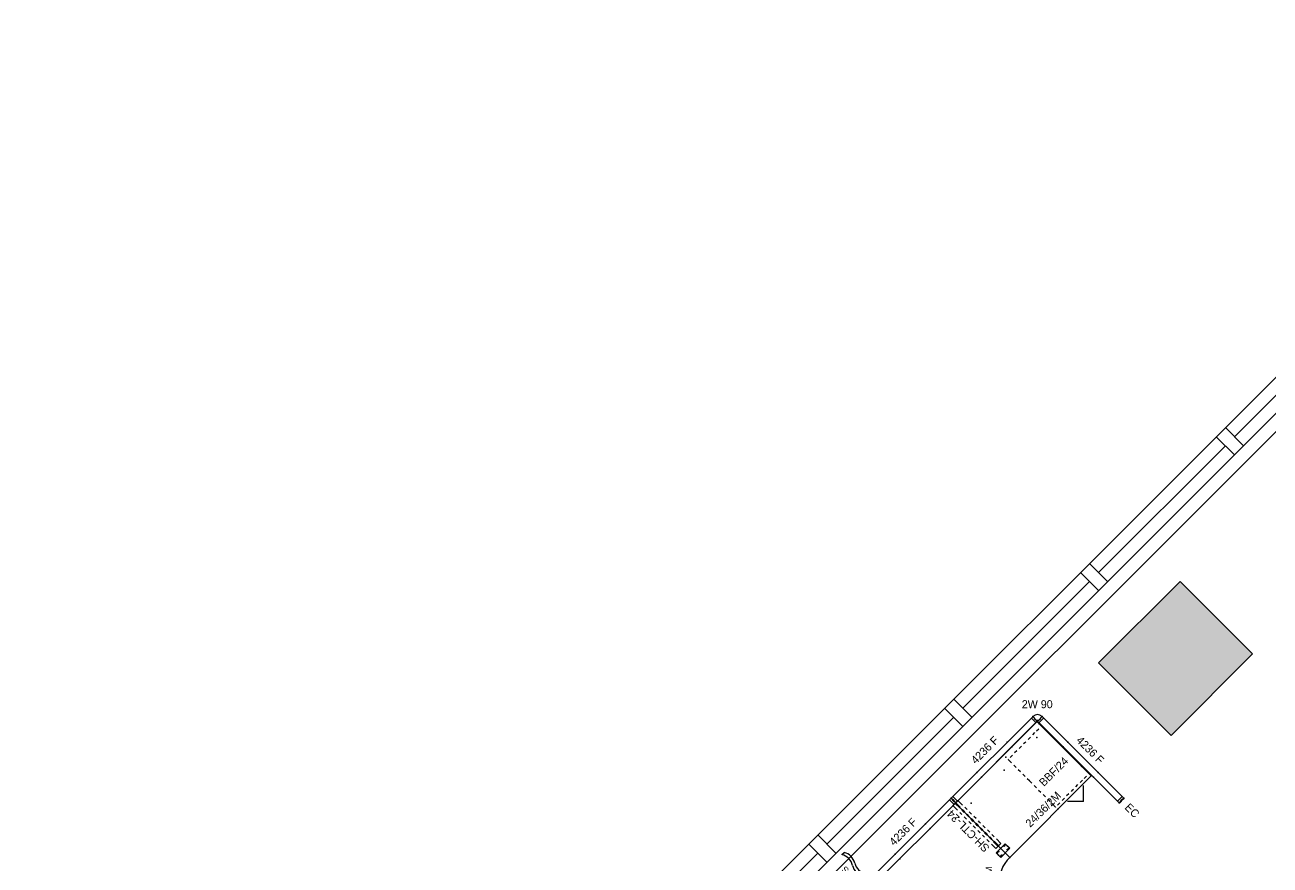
# Model space of a CAD drawing. Extents: x -899 to 851, y -1109 to 411.
# Drawn here: x -312.4 to 76.6, y 139.7 to 402.3 of the extents above; entities that cross this region are included whole.
import ezdxf
from ezdxf.enums import TextEntityAlignment as Align

# ---------------------------------------------------------------- set-up
doc = ezdxf.new("R2010")
doc.units = 0
doc.header["$LTSCALE"] = 24
doc.header["$MEASUREMENT"] = 0
doc.layers.get('0').update_dxf_attribs({"linetype": 'CONTINUOUS'})
for name, color, linetype in [('A-FURN', 7, 'CONTINUOUS'), ('A-FURN-2-ELEC-EL', 5, 'CONTINUOUS'), ('A-FURN-2-ELEC-EL-T', 5, 'CONTINUOUS'), ('A-FURN-2-PNLS-PN', 3, 'CONTINUOUS'), ('A-FURN-2-PNLS-PN-T', 3, 'CONTINUOUS'), ('A-FURN-2-PNLS-PN-T-T', 3, 'CONTINUOUS'), ('A-FURN-2-STOR-ST', 1, 'CONTINUOUS'), ('A-FURN-2-STOR-ST-T', 1, 'CONTINUOUS'), ('A-FURN-2-STOR-ST-T-T', 1, 'CONTINUOUS'), ('A-FURN-2-WKSF-WS', 1, 'CONTINUOUS'), ('A-FURN-2-WKSF-WS-T', 1, 'CONTINUOUS'), ('A-FURN-2-WKSF-WS-T-T', 1, 'CONTINUOUS'), ('A-FURN-2-WKSP-PN', 1, 'CONTINUOUS'), ('A-FURN-2-WKSP-PN-T-T', 1, 'CONTINUOUS'), ('A-FURN-ATTRIBUTE-T', 7, 'CONTINUOUS'), ('ARWINDOW', 2, 'CONTINUOUS'), ('COLUMN', 92, 'CONTINUOUS')]:
    doc.layers.add(name, color=color, linetype=linetype)
doc.styles.get("Standard").update_dxf_attribs({"font": 'acp.shx'})

# ---------------------------------------------------------------- blocks, each defined once
blk = doc.blocks.new('P_S-PEDBBFJ24')
at = {"layer": 'A-FURN-2-STOR-ST', "linetype": 'Continuous'}
for p, q in [((0, 20.5), (0, 22)), ((0.12, 22), (0, 22)), ((0, 18.5), (0, 19.5)), ((1.88, 22), (0.88, 22)), ((3.88, 22), (2.88, 22)), ((5.88, 22), (4.88, 22)), ((7.38, 22), (6.88, 22)), ((7.38, 22), (7.88, 22)), ((8.88, 22), (9.88, 22)), ((10.88, 22), (11.88, 22)), ((12.62, 22), (13.62, 22)), ((14.62, 22), (14.75, 22)), ((14.75, 20.5), (14.75, 22)), ((14.75, 18.5), (14.75, 19.5)), ((0, 16.5), (0, 17.5)), ((14.75, 16.5), (14.75, 17.5)), ((0, 14.5), (0, 15.5)), ((0, 12.5), (0, 13.5)), ((0, 12), (0, 12.5)), ((0, 12), (0, 11.5)), ((14.75, 14.5), (14.75, 15.5)), ((14.75, 12.5), (14.75, 13.5)), ((14.75, 12), (14.75, 12.5)), ((14.75, 12), (14.75, 11.5)), ((0, 10.5), (0, 9.5)), ((0, 8.5), (0, 7.5)), ((14.75, 10.5), (14.75, 9.5)), ((14.75, 8.5), (14.75, 7.5)), ((0, 6.5), (0, 5.5)), ((0, 4.5), (0, 3.5)), ((14.75, 6.5), (14.75, 5.5)), ((14.75, 4.5), (14.75, 3.5)), ((0, 2.5), (0, 1)), ((0.12, 1), (0, 1)), ((1.88, 1), (0.88, 1)), ((3.88, 1), (2.88, 1)), ((5.88, 1), (4.88, 1)), ((7.38, 1), (6.88, 1)), ((7.38, 1), (7.88, 1)), ((8.88, 1), (9.88, 1)), ((10.88, 1), (11.88, 1)), ((12.62, 1), (13.62, 1)), ((14.62, 1), (14.75, 1)), ((14.75, 2.5), (14.75, 1)), ((7.38, -4), (3.84, -0.46)), ((7.38, -4), (10.91, -0.46))]:
    blk.add_line(p, q, dxfattribs=at)
at = {"layer": 'A-FURN-2-STOR-ST'}
for p in [(0, 23), (14.75, 23), (0, 0), (14.75, 0)]:
    blk.add_point(p, dxfattribs=at)
at = {"layer": 'A-FURN-2-STOR-ST-T'}
blk.add_attdef('CAPTG', text='', height=2, dxfattribs=at).set_placement((7.04, 8), align=Align.CENTER)
at = {"layer": 'A-FURN-2-STOR-ST-T', "flags": 1}
for tag in ['CAPPN', 'CAPMG', 'CAPMC', 'CAPQT', 'CAPDH', 'CAPGC']:
    blk.add_attdef(tag, (0, 0), '', height=0.001, dxfattribs=at)
blk = doc.blocks.new('P_W-WS2436')
at = {"layer": 'A-FURN-2-WKSF-WS', "linetype": 'Continuous'}
for p, q in [((0, 0), (0, -24)), ((36, 0), (0, 0)), ((36, -24), (36, 0)), ((0, -24), (36, -24))]:
    blk.add_line(p, q, dxfattribs=at)
at = {"layer": 'A-FURN-2-WKSF-WS'}
for p in [(0, 0), (36, 0), (3.5, -3.5), (18, -3.5), (32.5, -3.5), (0, -24), (36, -24)]:
    blk.add_point(p, dxfattribs=at)
at = {"layer": 'A-FURN-2-WKSF-WS-T', "flags": 1}
for tag in ['CAPPN', 'CAPMG', 'CAPMC', 'CAPQT', 'CAPDH', 'CAPGC']:
    blk.add_attdef(tag, (0, 0), '', height=0.001, dxfattribs=at)
at = {"layer": 'A-FURN-2-WKSF-WS-T'}
blk.add_attdef('CAPTG', text='', height=2, dxfattribs=at).set_placement((18, -22), align=Align.CENTER)
blk = doc.blocks.new('P_WPS-FP')
at = {"layer": 'A-FURN-2-WKSP-PN', "linetype": 'Continuous'}
for p, q in [((2, 4), (-2, 4)), ((-2, 4), (-2, 2)), ((2, 2), (2, 4)), ((-2, 2), (2, 2))]:
    blk.add_line(p, q, dxfattribs=at)
for centre in [(-1.75, 3.75), (-1.75, 2.25), (-1.25, 3.75), (-1.25, 2.25), (1.25, 3.75), (1.25, 2.25), (1.75, 3.75), (1.75, 2.25)]:
    blk.add_circle(centre, 0.125, dxfattribs=at)
at = {"layer": 'A-FURN-2-WKSP-PN'}
for p in [(0, 4), (-2, 3), (0, 2), (2, 3)]:
    blk.add_point(p, dxfattribs=at)
at = {"layer": 'A-FURN-ATTRIBUTE-T', "flags": 1}
for tag, height in [('CAPPN', 0.001), ('CAPMG', 0.001), ('CAPMC', 0.001), ('CAPQT', 0.001), ('CAPDH', 0.001), ('CAPGC', 0.001), ('CAPTG', 2.5)]:
    blk.add_attdef(tag, (0, 0), '', height=height, dxfattribs=at)
blk = doc.blocks.new('P_WPS-UNCT24S')
at = {"layer": 'A-FURN-2-WKSP-PN', "linetype": 'Continuous'}
for p, q in [((1.12, 0), (-1.12, 0)), ((-1.12, -2), (-1.12, 0)), ((-0.13, -2), (-0.13, 0)), ((0.12, -2), (0.12, 0)), ((1.12, -2), (1.12, 0)), ((-1.12, -4), (-1.12, -3)), ((-0.13, -4), (-0.13, -3)), ((0.12, -4), (0.12, -3)), ((1.12, -4), (1.12, -3)), ((-1.12, -6), (-1.12, -5)), ((-1.12, -8), (-1.12, -7)), ((-0.13, -6), (-0.13, -5)), ((-0.13, -8), (-0.13, -7)), ((0.12, -6), (0.12, -5)), ((0.12, -8), (0.12, -7)), ((1.12, -6), (1.12, -5)), ((1.12, -8), (1.12, -7)), ((-1.12, -9.5), (-1.12, -9)), ((-1.12, -9.5), (-1.12, -10)), ((-1.12, -11), (-1.12, -12)), ((-0.13, -9.5), (-0.13, -9)), ((-0.13, -9.5), (-0.13, -10)), ((-0.13, -11), (-0.13, -12)), ((0.12, -9.5), (0.12, -9)), ((0.12, -9.5), (0.12, -10)), ((0.12, -11), (0.12, -12)), ((1.12, -9.5), (1.12, -9)), ((1.12, -9.5), (1.12, -10)), ((1.12, -11), (1.12, -12)), ((-1.12, -13), (-1.12, -14)), ((-1.12, -15), (-1.12, -16)), ((-0.13, -13), (-0.13, -14)), ((-0.13, -15), (-0.13, -16)), ((0.12, -13), (0.12, -14)), ((0.12, -15), (0.12, -16)), ((1.12, -13), (1.12, -14)), ((1.12, -15), (1.12, -16)), ((-1.12, -17), (-1.12, -19)), ((-1.12, -19), (1.12, -19)), ((-0.13, -17), (-0.13, -19)), ((0.12, -17), (0.12, -19)), ((1.12, -17), (1.12, -19))]:
    blk.add_line(p, q, dxfattribs=at)
at = {"layer": 'A-FURN-2-WKSP-PN'}
blk.add_point((0, 0), dxfattribs=at)
at = {"layer": 'A-FURN-2-WKSP-PN-T-T', "flags": 1}
for tag in ['CAPPN', 'CAPMG', 'CAPMC', 'CAPQT', 'CAPDH', 'CAPGC']:
    blk.add_attdef(tag, (0, 0), '', height=0.001, dxfattribs=at)
at = {"layer": 'A-FURN-2-WKSP-PN-T-T'}
blk.add_attdef('CAPTG', text='', height=2.5, rotation=90, dxfattribs=at).set_placement((-2.12, -9), align=Align.CENTER)
blk = doc.blocks.new('P_P-DVBS90')
at = {"layer": 'A-FURN-2-PNLS-PN', "linetype": 'Continuous'}
for p, q in [((0, 2), (0, 1.68)), ((0, 0.32), (0, 0)), ((0, 0), (0.32, 0)), ((1.68, 0), (2, 0))]:
    blk.add_line(p, q, dxfattribs=at)
for centre, radius, start, end in [((1.77, 1.02), 1.89, 159.4731, 180.6063), ((1.77, 0.98), 1.89, 179.3937, 200.5269), ((0, 0), 2, 0, 90), ((0.98, 1.77), 1.89, 249.4732, 270.6063), ((1.02, 1.77), 1.89, 269.3937, 290.5269)]:
    blk.add_arc(centre, radius, start, end, dxfattribs=at)
at = {"layer": 'A-FURN-2-PNLS-PN'}
for p in [(0, 2), (0, 0), (2, 0)]:
    blk.add_point(p, dxfattribs=at)
at = {"layer": 'A-FURN-2-PNLS-PN-T'}
blk.add_attdef('CAPTG', text='', height=2, rotation=315, dxfattribs=at).set_placement((2.76, 2.89), align=Align.CENTER)
at = {"layer": 'A-FURN-2-PNLS-PN-T', "flags": 1}
for tag in ['CAPPN', 'CAPMG', 'CAPMC', 'CAPQT', 'CAPDH', 'CAPGC']:
    blk.add_attdef(tag, (0, 0), '', height=0.001, dxfattribs=at)
blk = doc.blocks.new('P_P-DVSEOR')
at = {"layer": 'A-FURN-2-PNLS-PN', "linetype": 'Continuous'}
for p, q in [((0.14, 2), (0, 2)), ((0, 2), (0, 1.68)), ((0, 0.32), (0, 0)), ((0, 0), (0.14, 0)), ((0.14, 1.66), (0.14, 2)), ((0.14, 0), (0.14, 0.34))]:
    blk.add_line(p, q, dxfattribs=at)
for centre, radius, start, end in [((1.77, 1.02), 1.89, 159.4731, 180.6063), ((1.77, 0.98), 1.89, 179.3937, 200.5269), ((1.77, 1.02), 1.75, 158.6894, 180.653), ((1.77, 0.98), 1.75, 179.347, 201.3106)]:
    blk.add_arc(centre, radius, start, end, dxfattribs=at)
at = {"layer": 'A-FURN-2-PNLS-PN'}
for p in [(0, 2), (0, 0)]:
    blk.add_point(p, dxfattribs=at)
at = {"layer": 'A-FURN-2-PNLS-PN-T', "flags": 1}
for tag in ['CAPPN', 'CAPMG', 'CAPMC', 'CAPQT', 'CAPDH', 'CAPGC']:
    blk.add_attdef(tag, (0, 0), '', height=0.001, dxfattribs=at)
at = {"layer": 'A-FURN-2-PNLS-PN-T'}
blk.add_attdef('CAPTG', text='', height=2, dxfattribs=at).set_placement((4.56, -0.12), align=Align.CENTER)
blk = doc.blocks.new('P_P-DVFRPM4236')
at = {"layer": 'A-FURN-2-PNLS-PN', "linetype": 'Continuous'}
for p, q in [((0, 2), (36.13, 2)), ((0, 1.99), (0, 2)), ((0, 2), (0, 2)), ((0, 1.97), (0, 1.99)), ((0, 1.95), (0, 1.97)), ((0, 1.93), (0, 1.95)), ((0, 1.9), (0, 1.93)), ((0, 1.84), (0, 1.9)), ((0, 1.78), (0, 1.84)), ((0, 1.76), (0, 1.78)), ((0, 1.73), (0, 1.76)), ((0, 1.71), (0, 1.73)), ((0, 1.7), (0, 1.71)), ((0, 1.69), (0, 1.7)), ((0, 1.68), (0, 1.69)), ((0.03, 1.6), (0, 1.68)), ((0, 0.32), (0.03, 0.4)), ((0, 0.31), (0, 0.32)), ((0, 0.3), (0, 0.31)), ((0, 0.29), (0, 0.3)), ((0, 0.27), (0, 0.29)), ((0, 0.24), (0, 0.27)), ((0, 0.22), (0, 0.24)), ((0, 0.16), (0, 0.22)), ((0, 0.1), (0, 0.16)), ((0, 0.07), (0, 0.1)), ((0, 0.05), (0, 0.07)), ((0, 0.03), (0, 0.05)), ((0, 0.01), (0, 0.03)), ((0, 0), (0, 0.01)), ((0, 0), (36.13, 0)), ((0, 0), (0, 0)), ((0.05, 1.52), (0.03, 1.6)), ((0.03, 0.4), (0.05, 0.48)), ((0.07, 1.43), (0.05, 1.52)), ((0.05, 0.48), (0.07, 0.57)), ((0.09, 1.35), (0.07, 1.43)), ((0.07, 0.57), (0.09, 0.65)), ((0.1, 1.26), (0.09, 1.35)), ((0.09, 0.65), (0.1, 0.74)), ((0.11, 1.17), (0.1, 1.26)), ((0.1, 0.74), (0.11, 0.83)), ((0.12, 1.09), (0.11, 1.17)), ((0.11, 0.83), (0.12, 0.91)), ((0.12, 1), (0.12, 1.09)), ((0.12, 0.91), (0.12, 1)), ((0.72, 0), (0.72, 2)), ((35.41, 0), (35.41, 2)), ((36.02, 1.26), (36.01, 1.17)), ((36.01, 1.17), (36.01, 1.09)), ((36.01, 1.09), (36.01, 1)), ((36.01, 1), (36.01, 0.91)), ((36.01, 0.91), (36.01, 0.83)), ((36.01, 0.83), (36.02, 0.74)), ((36.03, 1.35), (36.02, 1.26)), ((36.02, 0.74), (36.04, 0.65)), ((36.05, 1.43), (36.03, 1.35)), ((36.04, 0.65), (36.05, 0.57)), ((36.07, 1.52), (36.05, 1.43)), ((36.05, 0.57), (36.07, 0.48)), ((36.1, 1.6), (36.07, 1.52)), ((36.07, 0.48), (36.1, 0.4)), ((36.13, 1.68), (36.1, 1.6)), ((36.1, 0.4), (36.13, 0.32)), ((36.13, 2), (36.13, 2)), ((36.13, 2), (36.13, 1.99)), ((36.13, 1.99), (36.13, 1.97)), ((36.13, 1.97), (36.13, 1.95)), ((36.13, 1.95), (36.13, 1.93)), ((36.13, 1.93), (36.13, 1.9)), ((36.13, 1.9), (36.13, 1.84)), ((36.13, 1.84), (36.13, 1.78)), ((36.13, 1.78), (36.13, 1.76)), ((36.13, 1.76), (36.13, 1.73)), ((36.13, 1.73), (36.13, 1.71)), ((36.13, 1.71), (36.13, 1.7)), ((36.13, 1.7), (36.13, 1.69)), ((36.13, 1.69), (36.13, 1.68)), ((36.13, 0.32), (36.13, 0.31)), ((36.13, 0.31), (36.13, 0.3)), ((36.13, 0.3), (36.13, 0.29)), ((36.13, 0.29), (36.13, 0.27)), ((36.13, 0.27), (36.13, 0.24)), ((36.13, 0.24), (36.13, 0.22)), ((36.13, 0.22), (36.13, 0.16)), ((36.13, 0.16), (36.13, 0.1)), ((36.13, 0.1), (36.13, 0.07)), ((36.13, 0.07), (36.13, 0.05)), ((36.13, 0.05), (36.13, 0.03)), ((36.13, 0.03), (36.13, 0.01)), ((36.13, 0.01), (36.13, 0)), ((36.13, 0), (36.13, 0))]:
    blk.add_line(p, q, dxfattribs=at)
at = {"layer": 'A-FURN-2-PNLS-PN'}
for p in [(0, 2), (0, 0), (11.36, 2), (11.36, 0), (24.77, 2), (24.77, 0), (36.13, 2), (36.13, 0)]:
    blk.add_point(p, dxfattribs=at)
at = {"layer": 'A-FURN-2-PNLS-PN-T'}
blk.add_attdef('CAPTG', text='', height=2, dxfattribs=at).set_placement((18.06, 4), align=Align.CENTER)
at = {"layer": 'A-FURN-2-PNLS-PN-T', "flags": 1}
for tag in ['CAPPN', 'CAPMG', 'CAPMC', 'CAPQT', 'CAPDH', 'CAPGC']:
    blk.add_attdef(tag, (0, 0), '', height=0.001, dxfattribs=at)
blk = doc.blocks.new('P_W-WSCC2436')
at = {"layer": 'A-FURN-2-WKSF-WS', "linetype": 'Continuous'}
for p, q in [((0, -36), (0, 0)), ((0, 0), (36, 0)), ((36, 0), (36, -24)), ((24, -36), (0, -36))]:
    blk.add_line(p, q, dxfattribs=at)
blk.add_arc((36, -36), 12, 90, 180, dxfattribs=at)
at = {"layer": 'A-FURN-2-WKSF-WS'}
for p in [(0, 0), (36, 0), (3.5, -3.5), (32.5, -3.5), (36, -24), (3.5, -32.5), (0, -36), (24, -36)]:
    blk.add_point(p, dxfattribs=at)
at = {"layer": 'A-FURN-2-WKSF-WS-T', "flags": 1}
for tag in ['CAPPN', 'CAPMG', 'CAPMC', 'CAPQT', 'CAPDH', 'CAPGC']:
    blk.add_attdef(tag, (0, 0), '', height=0.001, dxfattribs=at)
at = {"layer": 'A-FURN-2-WKSF-WS-T'}
blk.add_attdef('CAPTG', text='', height=2, rotation=45, dxfattribs=at).set_placement((26.1, -26.1), align=Align.CENTER)
blk = doc.blocks.new('P_E-UN8W4BIFS')
at = {"layer": 'A-FURN-2-ELEC-EL', "linetype": 'Continuous'}
for p, q in [((2.25, 1.3), (0, 0)), ((0, 0), (2.25, -1.3)), ((2.25, -1.3), (2.25, 1.3))]:
    blk.add_line(p, q, dxfattribs=at)
at = {"layer": 'A-FURN-2-ELEC-EL'}
for p, q in [((2.25, 0.5), (2.25, -0.5)), ((11.7, 0.5), (11.7, -0.5))]:
    blk.add_line(p, q, dxfattribs=at)
for centre, start, end in [((4.61, -3.43), 59.0275, 120.9725), ((4.61, -4.43), 59.0275, 120.9725), ((9.33, 4.43), 239.0275, 300.9725), ((9.33, 3.43), 239.0275, 300.9725)]:
    blk.add_arc(centre, 4.59, start, end, dxfattribs=at)
for p in [(0, 0), (2.25, 0)]:
    blk.add_point(p, dxfattribs=at)
at = {"layer": 'A-FURN-2-ELEC-EL-T'}
blk.add_attdef('CAPTG', (2.51, 2.11), '', height=2, dxfattribs=at)
at = {"layer": 'A-FURN-2-ELEC-EL-T', "flags": 1}
for tag in ['CAPPN', 'CAPMG', 'CAPMC', 'CAPQT', 'CAPDH', 'CAPGC']:
    blk.add_attdef(tag, (0, 0), '', height=0.001, dxfattribs=at)
blk = doc.blocks.new('asdgasgsafgha')
at = {"layer": 'A-FURN', "rotation": 90}
blk.add_blockref('P_E-UN8W4BIFS', (-1056.38, 280.92), dxfattribs=at).add_auto_attribs({'CAPTG': 'BIFS'})
at = {"layer": 'A-FURN'}
ref = blk.add_blockref('P_P-DVFRPM4236', (-1056.38, 278.92), dxfattribs=at)
ref.add_attrib('CAPTG', '4236 F', dxfattribs={"layer": 'A-FURN-2-PNLS-PN-T-T', "height": 2.5}).set_placement((-1038.31, 282.92), align=Align.CENTER)
ref = blk.add_blockref('P_P-DVFRPM4236', (-1020.25, 278.92), dxfattribs=at)
ref.add_attrib('CAPTG', '4236 F', dxfattribs={"layer": 'A-FURN-2-PNLS-PN-T-T', "height": 2.5}).set_placement((-1002.19, 282.92), align=Align.CENTER)
ref = blk.add_blockref('P_P-DVBS90', (-984.13, 278.92), dxfattribs=at)
ref.add_attrib('CAPTG', '2W 90', dxfattribs={"layer": 'A-FURN-2-PNLS-PN-T-T', "height": 2.5, "rotation": 315}).set_placement((-981.36, 281.81), align=Align.CENTER)
for name, p, values in [('P_W-WSCC2436', (-1056.38, 278.92), {'CAPTG': '24/36/2M'}), ('P_WPS-UNCT24S', (-1020.38, 278.92), {'CAPTG': 'SH-CTL-24'})]:
    blk.add_blockref(name, p, dxfattribs=at).add_auto_attribs(values)
ref = blk.add_blockref('P_W-WS2436', (-1020.38, 278.92), dxfattribs=at)
ref.add_attrib('CAPTG', '24/36/2M', dxfattribs={"layer": 'A-FURN-2-WKSF-WS-T-T', "height": 2.5}).set_placement((-1002.38, 256.92), align=Align.CENTER)
ref = blk.add_blockref('P_S-PEDBBFJ24', (-999.13, 254.92), dxfattribs=at)
ref.add_attrib('CAPTG', 'BBF/24', dxfattribs={"layer": 'A-FURN-2-STOR-ST-T-T', "height": 2.5}).set_placement((-991.75, 262.92), align=Align.CENTER)
ref = blk.add_blockref('P_P-DVFRPM4236', (-984.13, 278.92), dxfattribs=dict(at, rotation=270))
ref.add_attrib('CAPTG', '4236 F', dxfattribs={"layer": 'A-FURN-2-PNLS-PN-T-T', "height": 2.5, "rotation": 270}).set_placement((-980.13, 260.86), align=Align.CENTER)
blk.add_blockref('P_WPS-FP', (-1020.38, 254.92), dxfattribs=at)
ref = blk.add_blockref('P_P-DVSEOR', (-984.13, 242.8), dxfattribs=dict(at, rotation=270))
ref.add_attrib('CAPTG', 'EC', dxfattribs={"layer": 'A-FURN-2-PNLS-PN-T-T', "height": 2.5, "rotation": 270}).set_placement((-984.25, 238.24), align=Align.CENTER)

msp = doc.modelspace()

# ---------------------------------------------------------------- linework, layer by layer
at = {"layer": 'ARWINDOW'}
for p, q in [((-660.05, -446.25), (188.48, 402.28)), ((-654.39, -451.91), (194.14, 396.62)), ((-651.56, -454.74), (196.97, 393.79)), ((65.44, 273.58), (105.04, 313.18)), ((62.62, 276.41), (68.27, 270.76)), ((59.79, 273.58), (65.44, 267.93)), ((23.02, 231.16), (62.62, 270.76)), ((20.19, 233.99), (25.85, 228.33)), ((17.36, 231.16), (23.02, 225.5)), ((-19.41, 188.73), (20.19, 228.33)), ((-22.24, 191.56), (-16.58, 185.9)), ((-25.07, 188.73), (-19.41, 183.07)), ((-61.84, 146.3), (-22.24, 185.9)), ((-64.66, 149.13), (-59.01, 143.48)), ((-67.49, 146.3), (-61.84, 140.65)), ((-104.26, 103.88), (-64.66, 143.48))]:
    msp.add_line(p, q, dxfattribs=at)
at = {"layer": 'COLUMN'}
msp.add_lwpolyline([(23.02, 202.87), (48.47, 228.33), (71.1, 205.7), (45.64, 180.25)], close=True, dxfattribs=at)
msp.add_solid([(71.1, 205.7), (48.47, 228.33), (45.64, 180.25), (23.02, 202.87)], dxfattribs=at)

# ---------------------------------------------------------------- block references
at = {"rotation": 45}
msp.add_blockref('asdgasgsafgha', (897.05, 683.39), dxfattribs=at)

doc.saveas('drawing.dxf')
